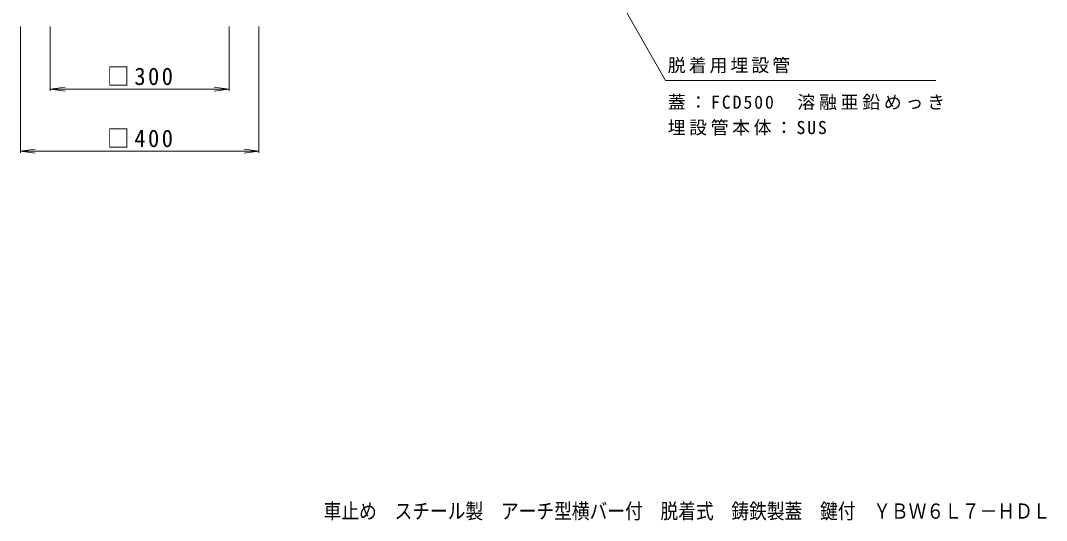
# Model space of a CAD drawing. Units: millimetres, scale not verified. Extents: x -1585 to 1820, y -1363 to 771.
# Drawn here: x -1397 to 325, y -1363 to -525 of the extents above; entities that cross this region are included whole.
import ezdxf
from ezdxf.enums import TextEntityAlignment as Align

# ---------------------------------------------------------------- set-up
doc = ezdxf.new("R2010")
doc.units = ezdxf.units.MM
doc.header["$LTSCALE"] = 10
doc.layers.add('C-4_文字', color=7, linetype='Continuous', lineweight=9)
doc.layers.add('C-5_建具', color=7, linetype='Continuous', lineweight=9)
doc.layers.add('F-F_F-Fﾚｲﾔ', color=2, linetype='Continuous')
doc.styles.add('ＭＳ ゴシック', font='')
doc.styles.get('ＭＳ ゴシック').set_extended_font_data('MS Gothic')

msp = doc.modelspace()

# ---------------------------------------------------------------- linework, layer by layer
at = {"layer": 'C-4_文字'}
for p, q in [((-1396.7, -746.67), (-1396.7, -534.57)), ((-1346.7, -642.56), (-1346.7, -534.57)), ((-1046.7, -642.56), (-1046.7, -534.57)), ((-996.7, -746.67), (-996.7, -534.57)), ((-1346.7, -639.56), (-1321.91, -636.29)), ((-1046.7, -639.56), (-1071.49, -636.29)), ((-1346.7, -639.56), (-1046.7, -639.56)), ((-1346.7, -639.56), (-1321.91, -642.82)), ((-1046.7, -639.56), (-1071.49, -642.82)), ((-1396.7, -743.67), (-1371.91, -740.41)), ((-1396.7, -743.67), (-996.7, -743.67)), ((-1396.7, -743.67), (-1371.91, -746.93)), ((-996.7, -743.67), (-1021.49, -740.41)), ((-996.7, -743.67), (-1021.49, -746.93))]:
    msp.add_line(p, q, dxfattribs=at)
at = {"layer": 'C-5_建具'}
for p in [(-523.2, -260.21), (139.48, -625)]:
    msp.add_line(p, (-314.09, -625), dxfattribs=at)

# ---------------------------------------------------------------- texts
at = {"layer": 'C-4_文字', "color": 2, "char_height": 29.33, "attachment_point": 7, "style": 'ＭＳ ゴシック'}
for s, insert in [('\\T1.21;\\W0.95;□300', (-1251.7, -633.56)), ('\\T1.21;\\W0.95;□400', (-1251.7, -737.67))]:
    msp.add_mtext(s, dxfattribs=dict(at, insert=insert))
at = {"layer": 'C-5_建具', "char_height": 21.99, "attachment_point": 7, "style": 'ＭＳ ゴシック'}
for s, insert in [('\\T1.17;脱着用埋設管', (-310.52, -613.14)), ('\\T1.21;蓋：FCD500\u3000溶融亜鉛めっき', (-310.52, -674.92)), ('\\T1.2;埋設管本体：SUS', (-310.52, -717.47))]:
    msp.add_mtext(s, dxfattribs=dict(at, insert=insert))
at = {"layer": 'F-F_F-Fﾚｲﾔ', "style": 'ＭＳ ゴシック', "width": 0.85}
msp.add_text('車止め\u3000スチール製\u3000アーチ型横バー付\u3000脱着式\u3000鋳鉄製蓋\u3000鍵付\u3000ＹＢＷ６Ｌ７－ＨＤＬ', height=25.66, dxfattribs=at).set_placement((-888.02, -1367.99), align=Align.BOTTOM_LEFT)

doc.saveas('drawing.dxf')
